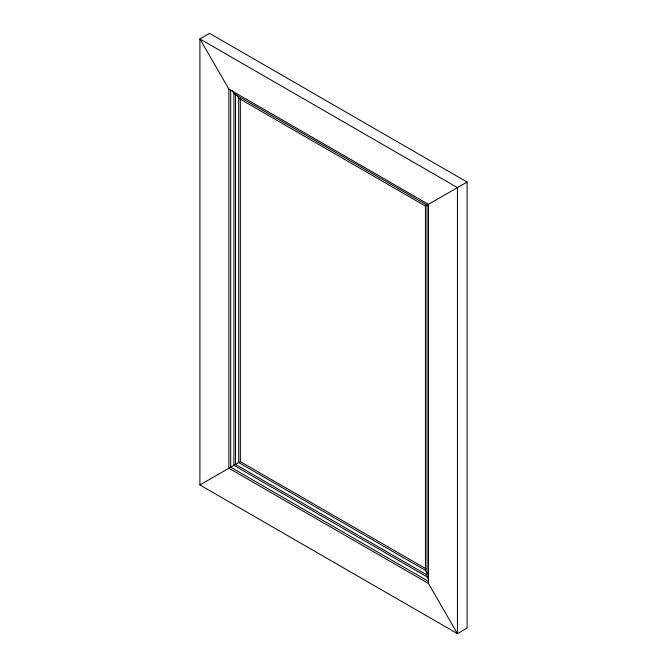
<?xml version="1.0" encoding="UTF-8"?>
<svg xmlns="http://www.w3.org/2000/svg" width="667" height="667" viewBox="0 0 667 667"><rect width="100%" height="100%" fill="white"/><g stroke="black" fill="none" stroke-linecap="round" stroke-linejoin="round"><path stroke-width="1" d="M427.289 573.528L425.446 570.343L425.446 206.07L467.092 182.033L209.563 33.35L199.908 38.928L199.908 484.967L457.437 633.65L467.092 628.072L467.092 182.033M199.908 484.967L240.353 461.622L240.353 98.391M228.881 89.103L428.464 204.335L428.464 583.467L457.437 633.65L457.437 187.602L199.908 38.928L228.881 89.103L228.881 468.242L428.464 583.467M232.074 90.445L233.917 93.63L427.055 205.144L427.055 576.847L428.439 579.239M236.902 95.089L238.744 98.282L425.446 206.07M240.353 461.622L426.155 568.893M425.446 570.343L238.744 462.548L238.744 98.282M426.863 574.879L235.526 464.407L235.526 93.747M427.055 576.847L233.917 465.341L233.917 93.63M428.481 581.382L230.699 467.192L230.699 90.137"/></g></svg>
